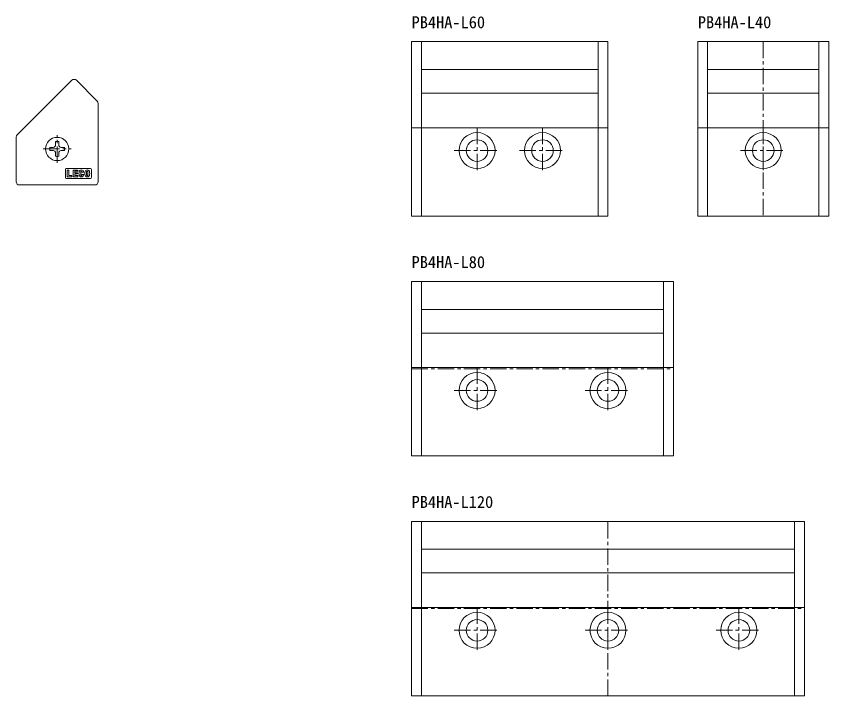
# Model space of a CAD drawing. Units: millimetres on the paper. Extents: x -598 to 1503, y -396 to 443.
# Drawn here: x 724.7 to 972.9, y -262.1 to -54.5 of the extents above; entities that cross this region are included whole.
import ezdxf
from ezdxf.enums import TextEntityAlignment as Align

# ---------------------------------------------------------------- set-up
doc = ezdxf.new("R2010")
doc.units = ezdxf.units.MM
doc.linetypes.add('CHAIN1', pattern=[8, 5, -1, 1, -1])
doc.layers.add('0-0', color=7, linetype='Continuous', lineweight=18)
doc.layers.add('0-1', color=4, linetype='CHAIN1', lineweight=18)
doc.styles.add('ＭＳ ゴシック', font='')
doc.styles.get('ＭＳ ゴシック').set_extended_font_data('MS Gothic')

msp = doc.modelspace()

# ---------------------------------------------------------------- linework, layer by layer
at = {"layer": '0-0'}
for p, q in [((848.5, -115.5), (848.5, -62.216)), ((902.5, -115.5), (902.5, -62.216)), ((972.946, -62.216), (932.946, -62.216)), ((932.946, -62.216), (932.946, -115.5)), ((935.946, -62.216), (935.946, -115.5)), ((969.946, -115.5), (969.946, -62.216)), ((902.5, -70.752), (848.5, -70.752)), ((969.946, -70.752), (935.946, -70.752)), ((725.012, -90.707), (741.69, -74.029)), ((743.104, -74.029), (749.427, -80.352)), ((902.5, -77.964), (848.5, -77.964)), ((969.946, -77.964), (935.946, -77.964)), ((749.719, -81.059), (749.719, -105)), ((905.5, -88.5), (845.5, -88.5)), ((972.946, -88.5), (932.946, -88.5)), ((724.719, -105), (724.719, -91.414)), ((736.722, -92.752), (736.722, -93.766)), ((737.717, -93.766), (737.717, -92.752)), ((735.985, -94.503), (734.971, -94.503)), ((734.971, -95.497), (735.985, -95.497)), ((736.722, -96.234), (736.722, -97.248)), ((737.717, -97.248), (737.717, -96.234)), ((738.454, -94.503), (739.468, -94.503)), ((739.468, -95.497), (738.454, -95.497)), ((748.719, -106), (725.719, -106)), ((848.5, -135.5), (848.5, -188.784)), ((922.5, -135.5), (922.5, -188.784)), ((922.5, -144.036), (848.5, -144.036)), ((922.5, -151.248), (848.5, -151.248)), ((845.5, -161.784), (925.5, -161.784)), ((848.5, -262.069), (848.5, -208.784)), ((962.5, -208.784), (962.5, -262.069)), ((962.5, -217.32), (848.5, -217.32)), ((962.5, -224.533), (848.5, -224.533)), ((965.5, -235.069), (845.5, -235.069))]:
    msp.add_line(p, q, dxfattribs=at)
at = {"layer": '0-0', "color": 4, "linetype": 'CHAIN1'}
for p, q in [((865.5, -88.5), (865.5, -102.5)), ((885.5, -88.5), (885.5, -102.5)), ((952.946, -88.5), (952.946, -102.5)), ((858.5, -95.5), (872.5, -95.5)), ((878.5, -95.5), (892.5, -95.5)), ((945.946, -95.5), (959.946, -95.5)), ((865.5, -161.784), (865.5, -175.784)), ((905.5, -161.784), (905.5, -175.784)), ((858.5, -168.784), (872.5, -168.784)), ((898.5, -168.784), (912.5, -168.784)), ((865.5, -235.069), (865.5, -249.069)), ((905.5, -235.069), (905.5, -249.069)), ((945.5, -235.069), (945.5, -249.069)), ((858.5, -242.069), (872.5, -242.069)), ((898.5, -242.069), (912.5, -242.069)), ((938.5, -242.069), (952.5, -242.069))]:
    msp.add_line(p, q, dxfattribs=at)
at = {"layer": '0-0'}
for points in [[(905.5, -62.216), (845.5, -62.216), (845.5, -115.5), (905.5, -115.5)], [(925.5, -135.5), (925.5, -188.784), (845.5, -188.784), (845.5, -135.5)], [(965.5, -262.069), (965.5, -208.784), (845.5, -208.784), (845.5, -262.069)]]:
    msp.add_lwpolyline(points, close=True, dxfattribs=at)
msp.add_lwpolyline([(932.946, -115.5), (972.946, -115.5), (972.946, -62.216)], dxfattribs=at)
for centre, radius in [((737.219, -95), 3.55), ((865.5, -95.5), 5.5), ((885.5, -95.5), 5.5), ((952.946, -95.5), 5.5), ((865.5, -95.5), 3.3), ((885.5, -95.5), 3.3), ((952.946, -95.5), 3.3), ((865.5, -168.784), 5.5), ((905.5, -168.784), 5.5), ((865.5, -168.784), 3.3), ((905.5, -168.784), 3.3), ((865.5, -242.069), 5.5), ((905.5, -242.069), 5.5), ((945.5, -242.069), 5.5), ((865.5, -242.069), 3.3), ((905.5, -242.069), 3.3), ((945.5, -242.069), 3.3)]:
    msp.add_circle(centre, radius, dxfattribs=at)
for centre, radius, start, end in [((742.397, -74.737), 1, 45, 135), ((748.719, -81.059), 1, 0, 45), ((725.719, -91.414), 1, 135, 180), ((735.985, -93.766), 0.737, 270, 0), ((737.219, -95), 2.303, 77.52582, 102.47418), ((738.454, -93.766), 0.737, 180, 270), ((737.219, -95), 2.303, 167.52572, 192.47428), ((735.985, -96.234), 0.737, 0, 90), ((738.454, -96.234), 0.737, 90, 180), ((737.219, -95), 2.303, 347.52573, 12.47428), ((737.219, -95), 2.303, 257.52582, 282.47419), ((725.719, -105), 1, 180, 270), ((748.719, -105), 1, 270, 0)]:
    msp.add_arc(centre, radius, start, end, dxfattribs=at)
at = {"layer": '0-1'}
for p, q in [((952.946, -62.216), (952.946, -115.5)), ((737.219, -99.25), (737.219, -90.75)), ((732.969, -95), (741.469, -95)), ((845.5, -162.142), (925.5, -162.142)), ((905.5, -262.069), (905.5, -208.784)), ((845.5, -235.426), (965.5, -235.426))]:
    msp.add_line(p, q, dxfattribs=at)
at = {"layer": '0-1', "linetype": 'Continuous'}
for p, q in [((739.719, -101.3), (739.719, -103.7)), ((747.419, -101), (740.019, -101)), ((747.719, -103.7), (747.719, -101.3)), ((740.019, -104), (747.419, -104)), ((744.809, -102.059), (745.33, -102.059)), ((745.343, -102.794), (744.812, -102.794))]:
    msp.add_line(p, q, dxfattribs=at)
for points in [[(740.763, -101.449), (740.254, -101.449), (740.254, -103.49), (741.683, -103.49), (741.683, -103.126), (740.763, -103.126)], [(742.076, -101.449), (743.506, -101.449), (743.506, -101.813), (742.584, -101.813), (742.584, -102.286), (743.418, -102.286), (743.418, -102.628), (742.584, -102.628), (742.584, -103.126), (743.506, -103.126), (743.506, -103.49), (742.076, -103.49)]]:
    msp.add_lwpolyline(points, close=True, dxfattribs=at)
for centre, radius, start, end in [((740.019, -101.3), 0.3, 90, 180), ((744.51, -102.004), 0.572, 106.2291, 160.88187), ((744.622, -102.524), 1.103, 75.73071, 104.26929), ((744.622, -101.937), 0.166, 18.78093, 161.21906), ((744.734, -102.004), 0.572, 19.11812, 73.7709), ((746.299, -102.004), 0.572, 106.2291, 160.88187), ((746.411, -102.524), 1.103, 75.73071, 104.26929), ((746.411, -101.937), 0.166, 18.78093, 161.21906), ((746.523, -102.004), 0.572, 19.11812, 73.7709), ((747.419, -101.3), 0.3, 0, 90), ((740.019, -103.7), 0.3, 180, 270), ((746.278, -102.47), 2.399, 164.216, 195.78399), ((744.51, -102.935), 0.572, 199.11812, 253.77089), ((744.622, -102.415), 1.103, 255.7307, 284.26929), ((750.515, -102.47), 6.093, 176.78919, 183.2108), ((745.358, -102.129), 0.926, 164.64474, 180.71922), ((745.358, -102.81), 0.926, 179.28077, 195.35525), ((744.622, -103.002), 0.166, 198.78093, 341.21906), ((743.886, -102.129), 0.926, 4.35281, 15.35526), ((743.886, -102.81), 0.926, 344.64474, 1.00008), ((744.734, -102.935), 0.572, 286.2291, 340.88187), ((742.966, -102.47), 2.399, 9.86632, 15.784), ((742.966, -102.47), 2.399, 344.216, 352.22375), ((748.067, -102.47), 2.399, 164.216, 195.78399), ((746.299, -102.935), 0.572, 199.11812, 253.77089), ((746.411, -102.415), 1.103, 255.7307, 284.26929), ((752.304, -102.47), 6.093, 176.78919, 183.2108), ((747.147, -102.129), 0.926, 164.64474, 180.71922), ((747.147, -102.81), 0.926, 179.28077, 195.35525), ((746.411, -103.002), 0.166, 198.78093, 341.21906), ((745.675, -102.129), 0.926, 359.28077, 15.35526), ((745.675, -102.81), 0.926, 344.64474, 0.71922), ((740.518, -102.47), 6.093, 356.78919, 3.21081), ((746.523, -102.935), 0.572, 286.2291, 340.88187), ((744.755, -102.47), 2.399, 344.216, 15.784), ((747.419, -103.7), 0.3, 270, 0)]:
    msp.add_arc(centre, radius, start, end, dxfattribs=at)

# ---------------------------------------------------------------- texts
at = {"layer": '0-0', "style": 'ＭＳ ゴシック'}
for s, p in [('PB4HA-L60', (845.5, -59.216)), ('PB4HA-L40', (932.946, -59.216)), ('PB4HA-L80', (845.5, -132.5)), ('PB4HA-L120', (845.5, -205.784))]:
    msp.add_text(s, height=3.666, dxfattribs=at).set_placement(p, align=Align.BOTTOM_LEFT)

doc.saveas('drawing.dxf')
